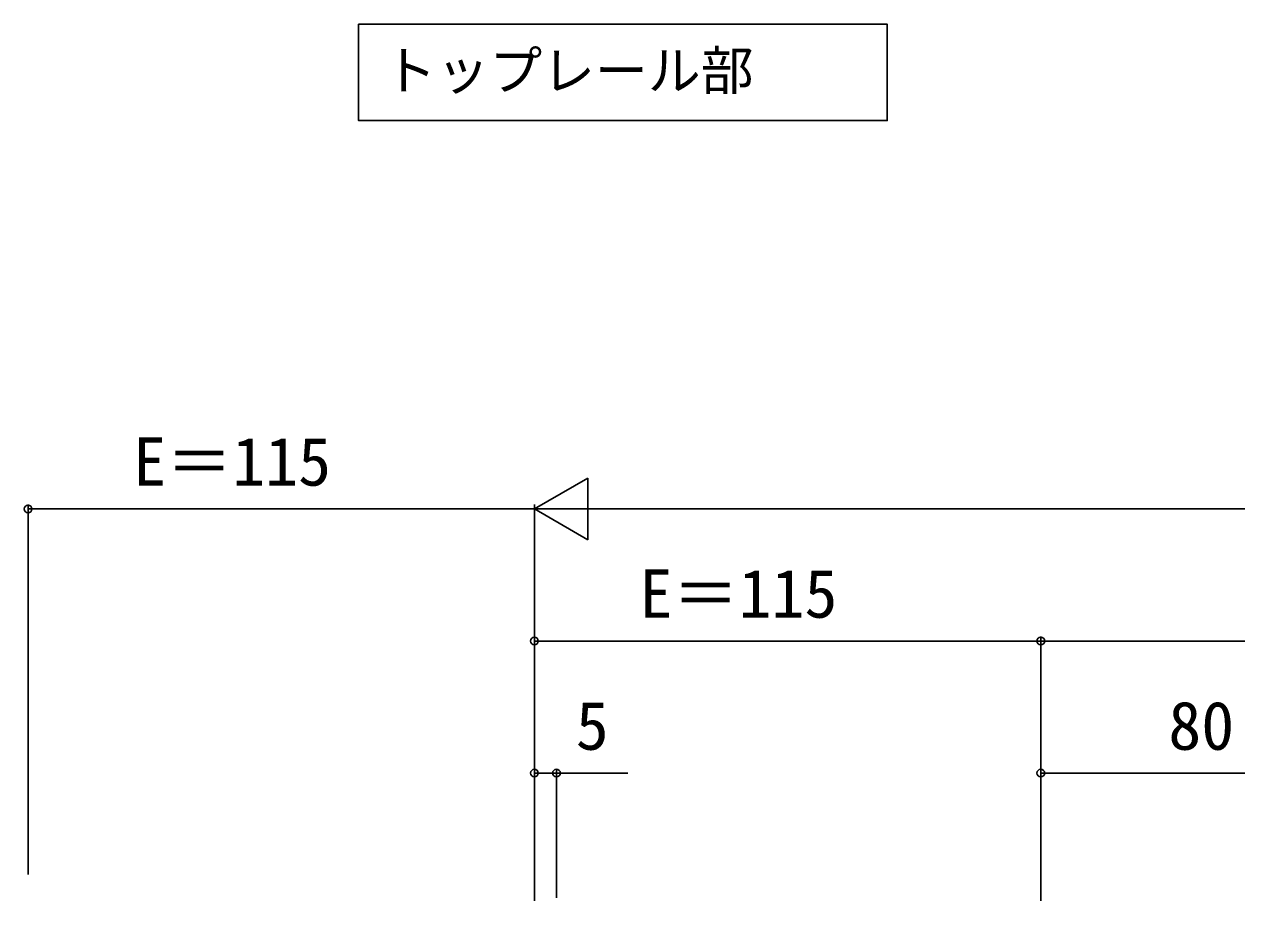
# Model space of a CAD drawing. Units: millimetres, scale not verified. Extents: x -875 to 875, y -1300 to 1292.
# Drawn here: x -279.8 to -4.4, y -723.8 to -524.6 of the extents above; entities that cross this region are included whole.
import ezdxf
from ezdxf.enums import TextEntityAlignment as Align

# ---------------------------------------------------------------- set-up
doc = ezdxf.new("R2010")
doc.units = ezdxf.units.MM
doc.header["$LTSCALE"] = 8
doc.layers.add('0-1_USER1', color=3, linetype='Continuous')
doc.layers.add('0-7_YKK_D', color=6, linetype='Continuous')
doc.styles.add('ＭＳ ゴシック', font='')
doc.styles.get('ＭＳ ゴシック').set_extended_font_data('MS Gothic')

msp = doc.modelspace()

# ---------------------------------------------------------------- linework, layer by layer
at = {"layer": '0-1_USER1'}
msp.add_lwpolyline([(-203.874, -538.623), (-203.874, -524.623), (-83.824, -524.623), (-83.824, -546.505), (-203.874, -546.505)], close=True, dxfattribs=at)
at = {"layer": '0-7_YKK_D'}
for p, q in [((-163.938, -634.75), (-151.813, -627.75)), ((-151.813, -641.75), (-151.813, -627.75)), ((-278.938, -717.75), (-278.938, -633.75)), ((-163.938, -634.75), (-278.938, -634.75)), ((-163.938, -723.75), (-163.938, -633.75)), ((-163.938, -723.75), (-163.938, -633.75)), ((-163.938, -634.75), (-151.813, -641.75)), ((-163.938, -634.75), (-139.689, -634.75)), ((652.062, -634.75), (-149.938, -634.75)), ((-163.938, -723.75), (-163.938, -663.75)), ((-48.938, -664.75), (-163.938, -664.75)), ((-48.938, -723.75), (-48.938, -663.75)), ((-48.938, -723.75), (-48.938, -663.75)), ((251.062, -664.75), (-48.938, -664.75)), ((-163.938, -723.75), (-163.938, -693.75)), ((-158.938, -723.05), (-158.938, -693.75)), ((-48.938, -723.75), (-48.938, -693.75)), ((31.062, -694.75), (-48.938, -694.75))]:
    msp.add_line(p, q, dxfattribs=at)
msp.add_lwpolyline([(-163.938, -694.75), (-158.938, -694.75), (-142.744, -694.75)], dxfattribs=at)
for centre in [(-278.938, -634.75), (-163.938, -664.75), (-48.938, -664.75), (-48.938, -664.75), (-163.938, -694.75), (-158.938, -694.75), (-48.938, -694.75)]:
    msp.add_circle(centre, 0.875, dxfattribs=at)

# ---------------------------------------------------------------- texts
at = {"layer": '0-1_USER1', "style": 'ＭＳ ゴシック'}
msp.add_text('トップレール部', height=8.798, dxfattribs=at).set_placement((-198.182, -542.175), align=Align.BOTTOM_LEFT)
at = {"layer": '0-7_YKK_D', "style": 'ＭＳ ゴシック'}
for s, p in [('E＝115', (-255.06, -632.75)), ('E＝115', (-140.06, -662.75)), ('5', (-154.545, -692.75)), ('80', (-19.974, -692.75))]:
    msp.add_text(s, height=11, dxfattribs=at).set_placement(p, align=Align.BOTTOM_LEFT)

doc.saveas('drawing.dxf')
